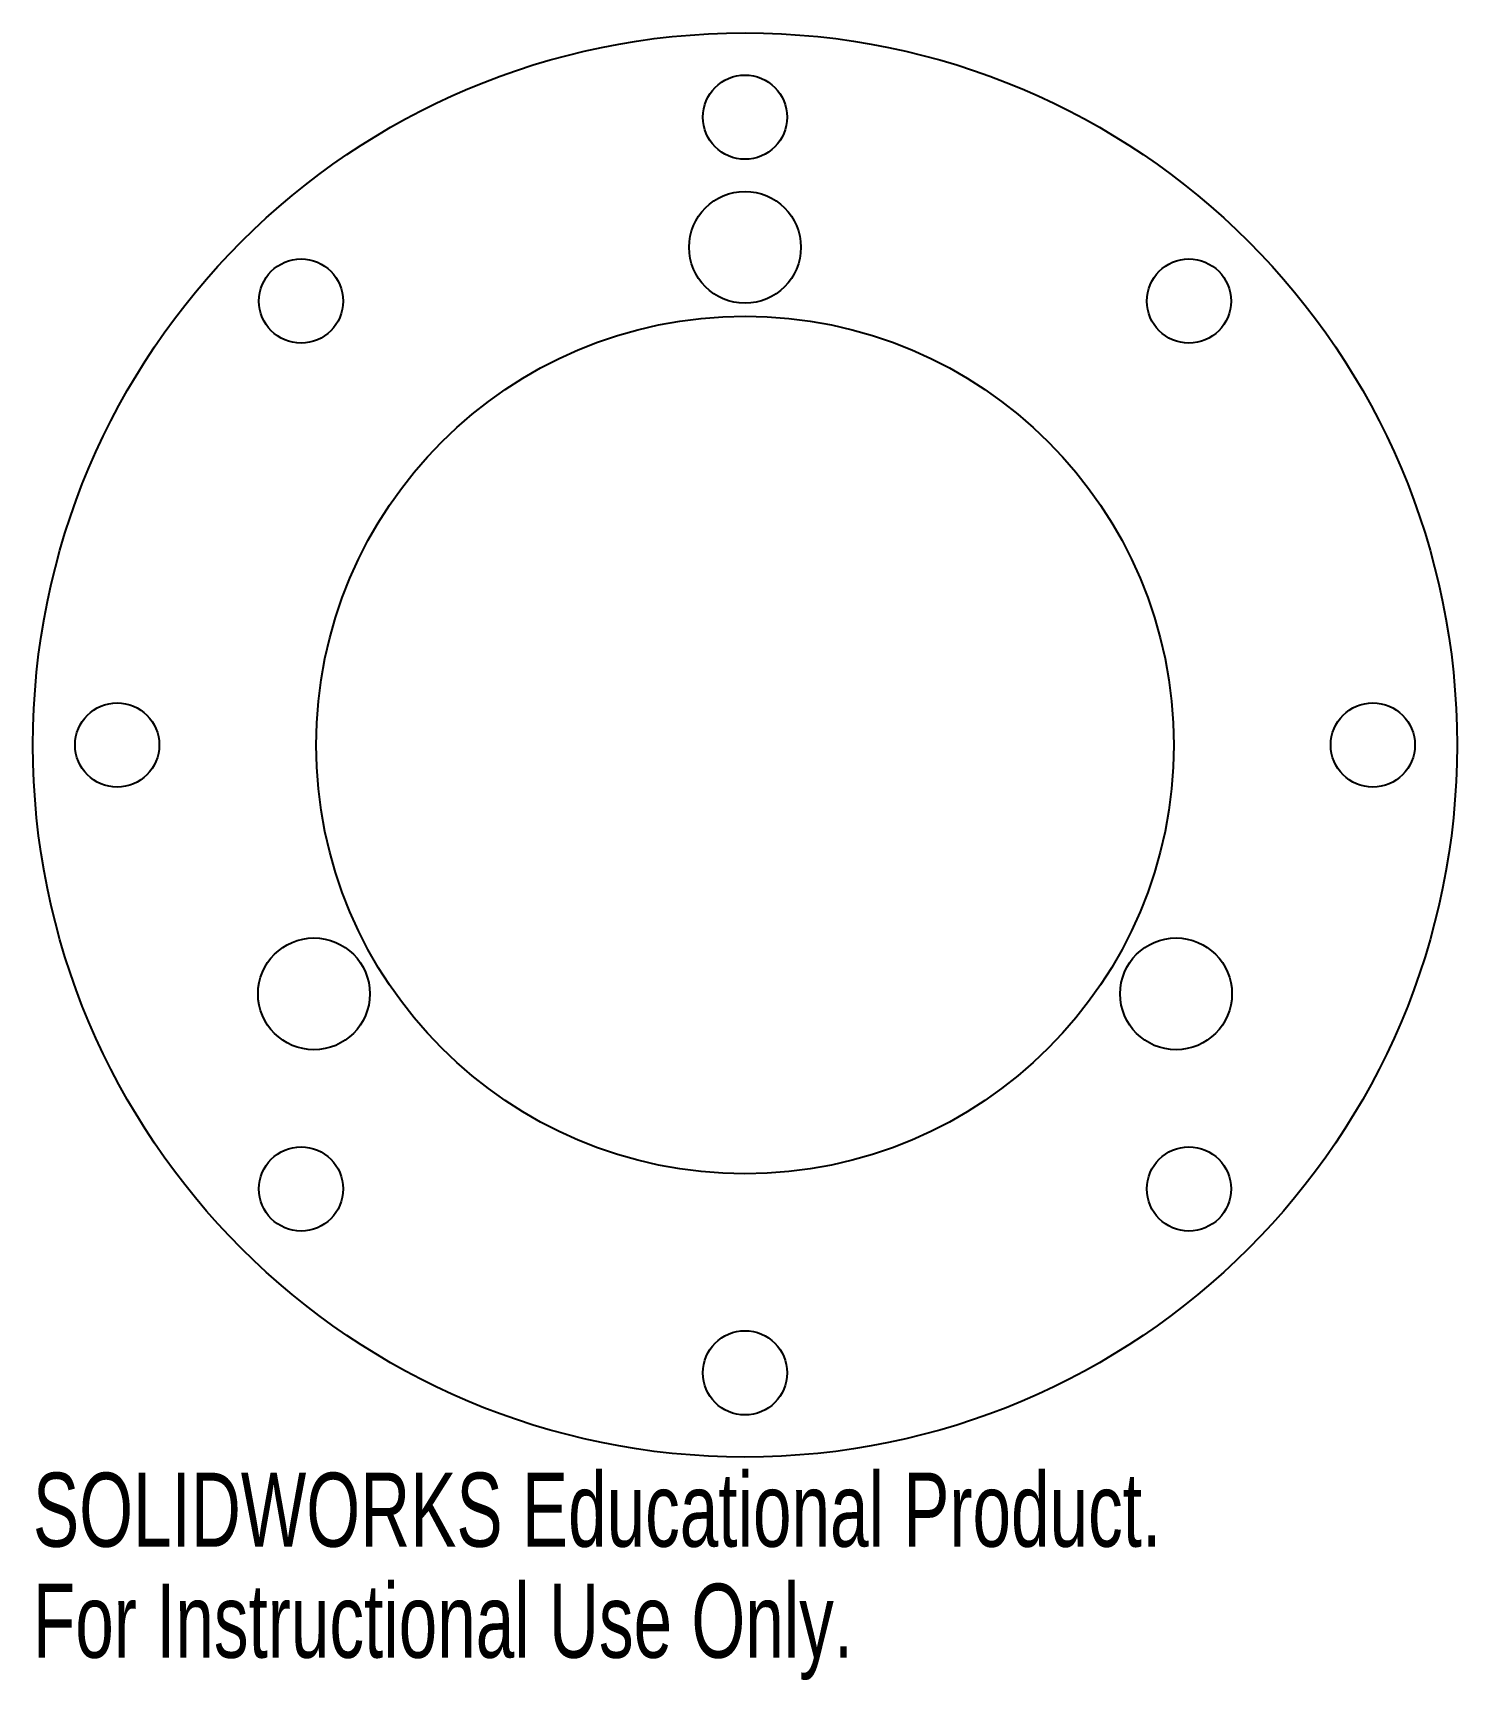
# Model space of a CAD drawing. Header units: millimetres. Extents: x -46 to 46, y -61 to 46.
import ezdxf

# ---------------------------------------------------------------- set-up
doc = ezdxf.new("R2010")
doc.units = ezdxf.units.MM
doc.styles.add('SLDTEXTSTYLE0', font='TXT', dxfattribs={"width": 0.7})

msp = doc.modelspace()

# ---------------------------------------------------------------- linework, layer by layer
at = {"color": 7, "linetype": 'Continuous', "lineweight": 25}
for centre, radius in [((0, 0), 46.5), ((0, 41), 2.75), ((0, 32.5), 3.65), ((-28.99, 28.99), 2.75), ((28.99, 28.99), 2.75), ((0, 0), 28), ((-41, 0), 2.75), ((41, 0), 2.75), ((-28.15, -16.25), 3.65), ((28.15, -16.25), 3.65), ((-28.99, -28.99), 2.75), ((28.99, -28.99), 2.75), ((0, -41), 2.75)]:
    msp.add_circle(centre, radius, dxfattribs=at)

# ---------------------------------------------------------------- texts
at = {"color": 7, "linetype": 'Continuous', "char_height": 4.8336, "attachment_point": 1, "style": 'SLDTEXTSTYLE0'}
for s, insert in [('SOLIDWORKS Educational Product.', (-46.5, -47.52)), ('For Instructional Use Only.', (-46.5, -54.77))]:
    msp.add_mtext(s, dxfattribs=dict(at, insert=insert))

doc.saveas('drawing.dxf')
